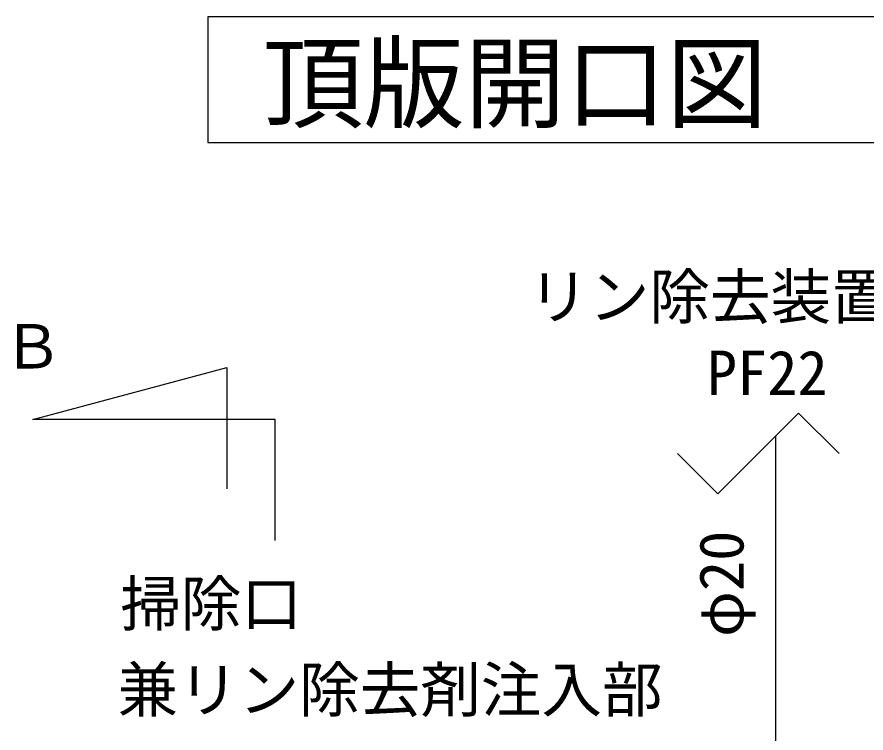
# Model space of a CAD drawing. Units: millimetres, scale not verified. Extents: x -22790 to 8910, y -6308 to 6308.
# Drawn here: x -6084 to -4822, y 1953 to 3016 of the extents above; entities that cross this region are included whole.
import ezdxf
from ezdxf.enums import TextEntityAlignment as Align

# ---------------------------------------------------------------- set-up
doc = ezdxf.new("R2010")
doc.units = ezdxf.units.MM
doc.header["$LTSCALE"] = 30
for name, color, linetype, lineweight in [('0-2_空気管', 3, 'Continuous', 25), ('0-5_機器', 3, 'Continuous', 25), ('0-6_文字', 3, 'Continuous', 25), ('0-C_07', 3, 'Continuous', 25)]:
    doc.layers.add(name, color=color, linetype=linetype, lineweight=lineweight)
doc.styles.add('ＭＳ ゴシック', font='')
doc.styles.get('ＭＳ ゴシック').set_extended_font_data('MS Gothic')

msp = doc.modelspace()

# ---------------------------------------------------------------- linework, layer by layer
at = {"layer": '0-2_空気管'}
for p, q in [((-5771.87, 2495.64), (-5771.87, 2315.64)), ((-5699.87, 2238.47), (-5699.87, 2418.47))]:
    msp.add_line(p, q, dxfattribs=at)
msp.add_lwpolyline([(-5699.87, 2418.47), (-6059.87, 2418.47), (-5771.87, 2495.64)], dxfattribs=at)
at = {"layer": '0-5_機器'}
msp.add_lwpolyline([(-3770.46, 2829.92), (-3770.46, 3016.23), (-5799.79, 3016.23), (-5799.79, 2829.92)], close=True, dxfattribs=at)
at = {"layer": '0-C_07', "color": 7}
for p, q in [((-4921.94, 2427.79), (-5041.93, 2307.79)), ((-4861.93, 2367.79), (-4921.94, 2427.79)), ((-5041.93, 2307.79), (-5101.93, 2367.79))]:
    msp.add_line(p, q, dxfattribs=at)
at = {"layer": '0-C_07', "color": 6}
msp.add_line((-4955.8, 1366.75), (-4955.8, 2393.93), dxfattribs=at)

# ---------------------------------------------------------------- texts
at = {"layer": '0-2_空気管', "color": 4, "style": 'ＭＳ ゴシック'}
msp.add_text('Ｂ', height=65.98, dxfattribs=at).set_placement((-6105.13, 2474.32), align=Align.BOTTOM_LEFT)
msp.add_text('φ20', height=65.98, rotation=90, dxfattribs=at).set_placement((-4984.03, 2095.32), align=Align.BOTTOM_LEFT)
at = {"layer": '0-5_機器', "color": 4, "style": 'ＭＳ ゴシック'}
msp.add_text('頂版開口図', height=110, dxfattribs=at).set_placement((-5718.54, 2829.96), align=Align.BOTTOM_LEFT)
at = {"layer": '0-6_文字', "color": 4, "style": 'ＭＳ ゴシック'}
for s, p in [('リン除去装置より', (-5323.71, 2548.14)), ('PF22', (-5058.38, 2435.05)), ('掃除口', (-5930, 2092.16)), ('兼リン除去剤注入部', (-5934.12, 1964.4))]:
    msp.add_text(s, height=65.98, dxfattribs=at).set_placement(p, align=Align.BOTTOM_LEFT)

doc.saveas('drawing.dxf')
